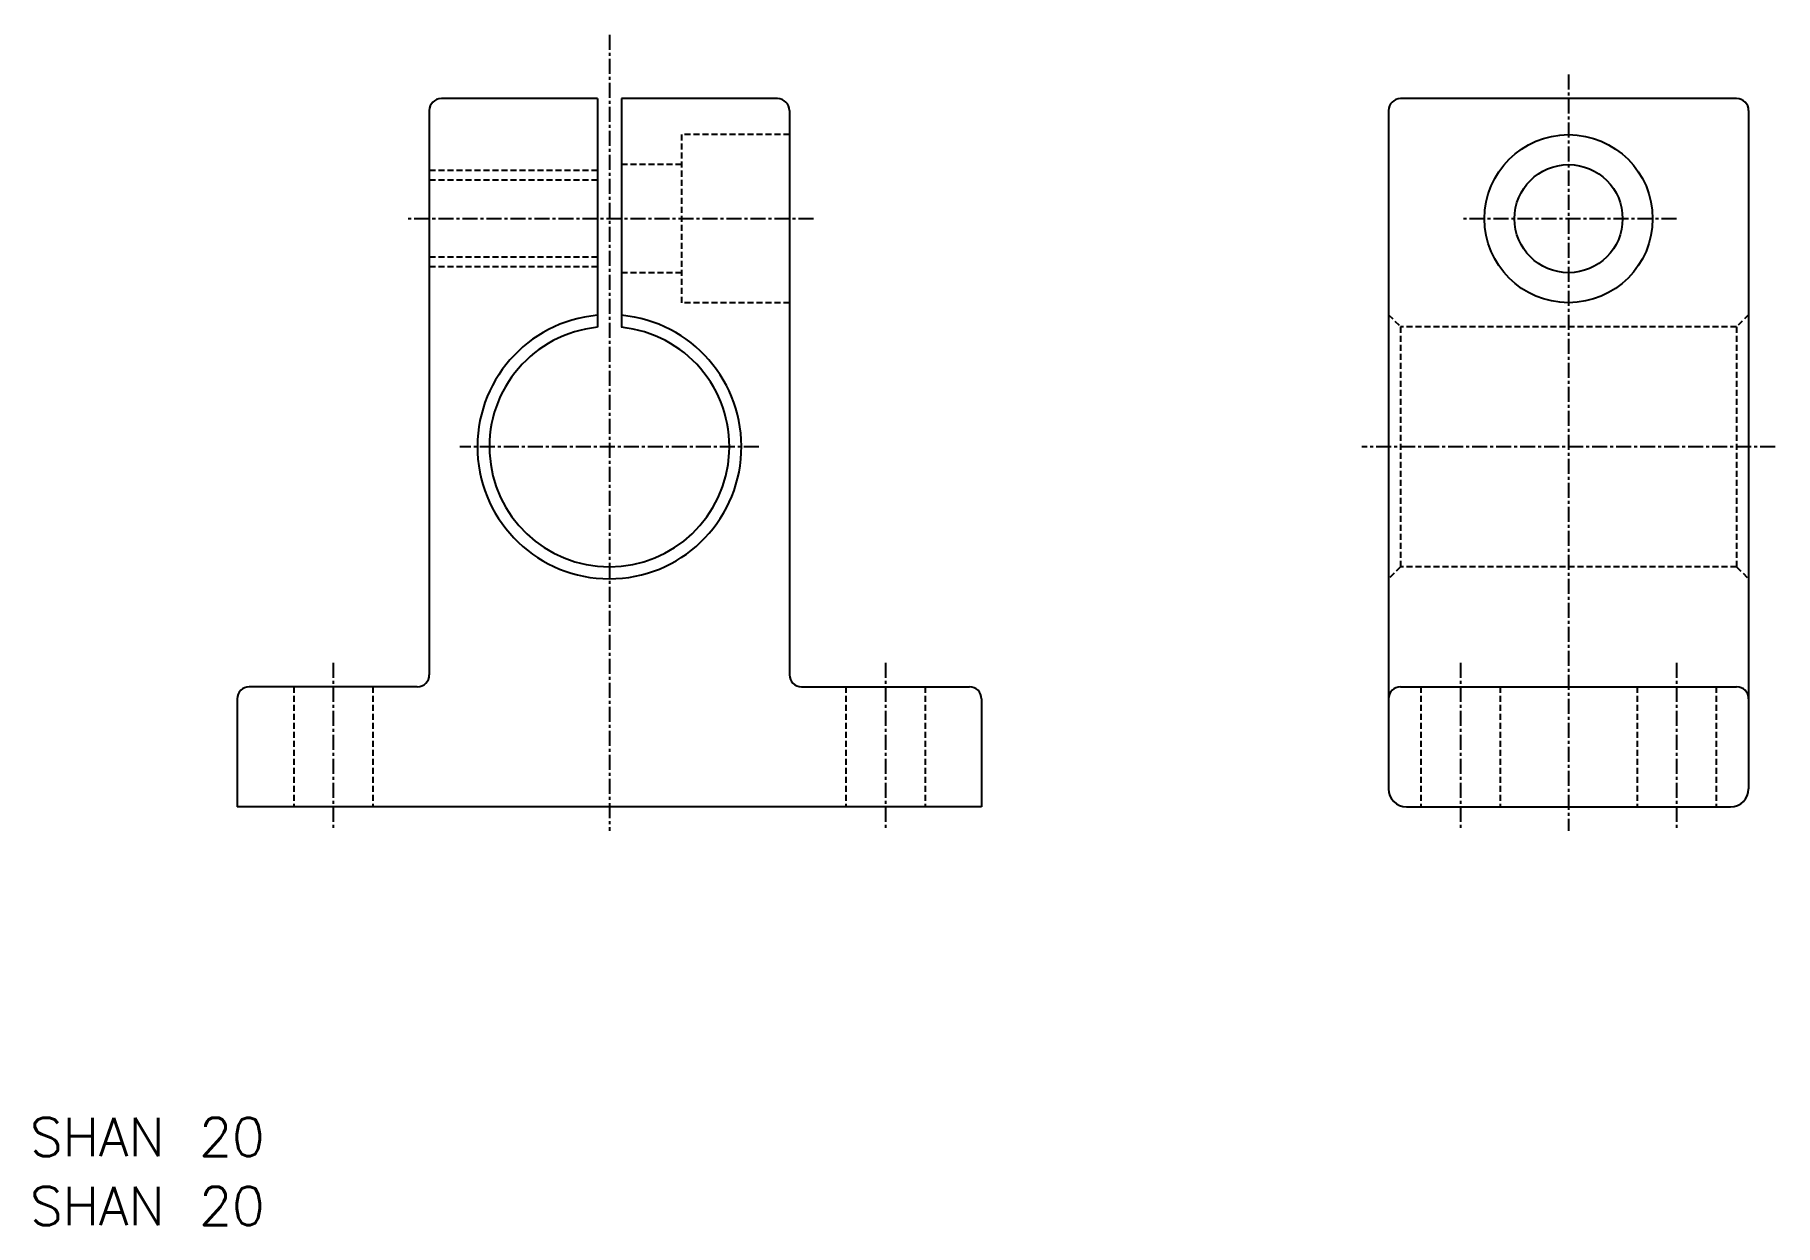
# Model space of a CAD drawing. Extents: x 223 to 368, y 65 to 165.
import ezdxf

# ---------------------------------------------------------------- set-up
doc = ezdxf.new("R2010")
doc.units = 0
doc.linetypes.add('CENTER', pattern=[2, 1.25, -0.25, 0.25, -0.25])
doc.linetypes.add('DASHED', pattern=[0.75, 0.5, -0.25])
doc.layers.get('0').update_dxf_attribs({"linetype": 'CONTINUOUS'})
doc.layers.add('CENTER', color=1, linetype='CENTER')
doc.styles.get("Standard").update_dxf_attribs({"font": 'txt.shx', "bigfont": 'bigfont.shx'})

msp = doc.modelspace()

# ---------------------------------------------------------------- linework, layer by layer
at = {"color": 7, "linetype": 'CONTINUOUS'}
for p, q in [((256.24, 158.32), (256.24, 111.32)), ((270.24, 159.32), (257.24, 159.32)), ((270.24, 159.32), (270.24, 140.27)), ((285.24, 159.32), (272.24, 159.32)), ((272.24, 159.32), (272.24, 140.27)), ((286.24, 158.32), (286.24, 111.32)), ((336.14, 158.32), (336.14, 101.82)), ((365.14, 159.32), (337.14, 159.32)), ((366.14, 158.32), (366.14, 101.82)), ((255.24, 110.32), (241.24, 110.32)), ((287.24, 110.32), (301.24, 110.32)), ((337.14, 110.32), (365.14, 110.32)), ((240.24, 109.32), (240.24, 100.32)), ((302.24, 109.32), (302.24, 100.32)), ((240.24, 108.32), (240.24, 108.32)), ((240.24, 104.32), (240.24, 104.32)), ((302.24, 100.32), (240.24, 100.32)), ((337.64, 100.32), (364.64, 100.32))]:
    msp.add_line(p, q, dxfattribs=at)
at = {"color": 3, "linetype": 'DASHED'}
for p, q in [((286.24, 156.32), (277.24, 156.32)), ((277.24, 156.32), (277.24, 142.32)), ((277.24, 153.82), (272.24, 153.82)), ((270.24, 153.32), (256.24, 153.32)), ((270.24, 152.52), (256.24, 152.52)), ((270.24, 146.12), (256.24, 146.12)), ((270.24, 145.32), (256.24, 145.32)), ((277.24, 144.82), (272.24, 144.82)), ((286.24, 142.32), (277.24, 142.32)), ((336.14, 141.32), (337.14, 140.32)), ((366.14, 141.32), (365.14, 140.32)), ((365.14, 140.32), (337.14, 140.32)), ((337.14, 140.32), (337.14, 120.32)), ((365.14, 140.32), (365.14, 120.32)), ((337.14, 120.32), (336.14, 119.32)), ((365.14, 120.32), (337.14, 120.32)), ((365.14, 120.32), (366.14, 119.32)), ((244.94, 110.32), (244.94, 100.32)), ((251.54, 110.32), (251.54, 100.32)), ((290.94, 110.32), (290.94, 100.32)), ((297.54, 110.32), (297.54, 100.32)), ((338.84, 110.32), (338.84, 100.32)), ((345.44, 110.32), (345.44, 100.32)), ((356.84, 110.32), (356.84, 100.32)), ((363.44, 110.32), (363.44, 100.32))]:
    msp.add_line(p, q, dxfattribs=at)
at = {"color": 7, "linetype": 'CONTINUOUS'}
for radius in [7, 4.5]:
    msp.add_circle((351.14, 149.32), radius, dxfattribs=at)
for centre, radius, start, end in [((257.24, 158.32), 1, 90, 180), ((285.24, 158.32), 1, 360, 90), ((337.14, 158.32), 1, 90, 180), ((365.14, 158.32), 1, 0, 90), ((271.24, 130.32), 11, 95.2159, 84.7841), ((271.24, 130.32), 10, 95.7392, 84.2608), ((241.24, 109.32), 1, 90, 180), ((255.24, 111.32), 1, 270, 0), ((287.24, 111.32), 1, 180, 270), ((301.24, 109.32), 1, 0, 90), ((337.14, 109.32), 1, 90, 180), ((365.14, 109.32), 1, 360, 90), ((337.64, 101.82), 1.5, 180, 270), ((364.64, 101.82), 1.5, 270, 0)]:
    msp.add_arc(centre, radius, start, end, dxfattribs=at)
at = {"layer": 'CENTER', "color": 1, "linetype": 'CENTER'}
for p, q in [((271.24, 164.64), (271.24, 98.32)), ((351.14, 161.32), (351.14, 98.32)), ((288.24, 149.32), (254.24, 149.32)), ((360.14, 149.32), (342.14, 149.32)), ((283.7, 130.32), (258.79, 130.32)), ((368.35, 130.32), (333.93, 130.32)), ((248.24, 112.32), (248.24, 98.32)), ((294.24, 112.32), (294.24, 98.32)), ((342.14, 112.32), (342.14, 98.32)), ((360.14, 112.32), (360.14, 98.32))]:
    msp.add_line(p, q, dxfattribs=at)

# ---------------------------------------------------------------- texts
at = {"color": 7, "linetype": 'CONTINUOUS'}
for p in [(222.96, 71.22), (222.96, 65.47)]:
    msp.add_text('SHAN 20', height=3.2, dxfattribs=at).set_placement(p)

doc.saveas('drawing.dxf')
